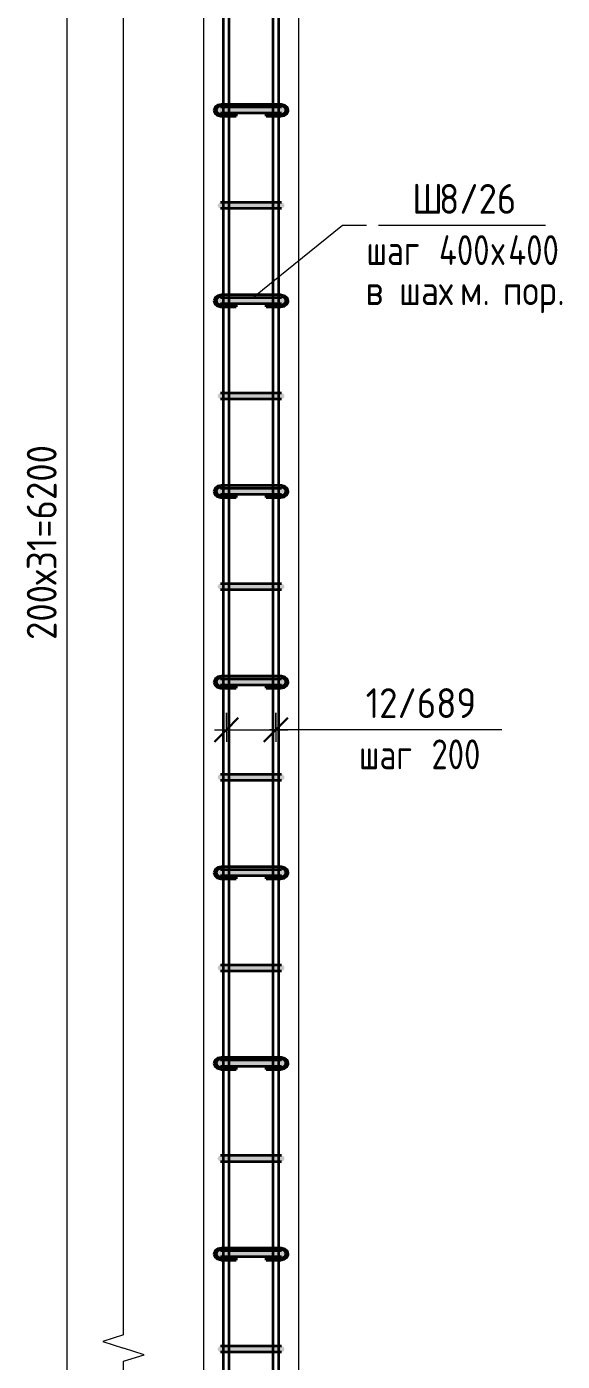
# Model space of a CAD drawing. Header units: millimetres. Extents: x -420 to 46222, y -4716 to 36443.
# Drawn here: x 34719 to 35842, y -1386 to 1415 of the extents above; entities that cross this region are included whole.
import ezdxf

# ---------------------------------------------------------------- set-up
doc = ezdxf.new("R2010")
doc.units = ezdxf.units.MM
for name, color, linetype, lineweight in [('AA_Dim', 7, 'Continuous', 9), ('AA_Dim-25', 7, 'Continuous', 9), ('AA_Oformlenie', 7, 'Continuous', 9), ('AA_Vinoska', 7, 'Continuous', 9), ('AF_Stena_Опалубка', 253, 'Continuous', 20), ('Gen_Text', 7, 'Continuous', 9), ('KR_Armatura', 7, 'Continuous', 20), ('KR_Armatura_Tonkie', 7, 'Continuous', 20)]:
    doc.layers.add(name, color=color, linetype=linetype, lineweight=lineweight)
doc.styles.add('ISOCPEUR_6', font='isocpeur.ttf', dxfattribs={"width": 0.9, "height": 62.5})
doc.styles.add('ISOCPEUR_7', font='isocpeur.ttf', dxfattribs={"width": 0.85, "height": 62.5})
doc.styles.add('ISOCPEUR_8', font='isocpeur.ttf', dxfattribs={"width": 0.8, "height": 62.5})
doc.dimstyles.new('00_Точн_3_знака__прозр__3', dxfattribs={"dimscale": 304.8, "dimtxt": 62.248823, "dimasz": 0.139436, "dimexe": 0.123031, "dimexo": 0.082021, "dimgap": 0.008202, "dimtad": 1, "dimdec": 3, "dimrnd": 0.001, "dimdsep": 46, "dimtxsty": 'ISOCPEUR_6', "dimblk1": 'OBLIQUE', "dimblk2": 'OBLIQUE', "dimsah": 1, "dimcen": 0.09, "dimdle": 0.123031, "dimazin": 0, "dimtfac": 1, "dimtdec": 4, "dimtix": 1, "dimtmove": 0, "dimatfit": 3, "dimfxl": 1, "dimtvp": 1, "dimtolj": 1, "dimtzin": 0, "dimlwd": 18, "dimlwe": 18, "dimarcsym": 2})
doc.dimstyles.new('10_Раскладка_арматуры_с_засечками_2', dxfattribs={"dimscale": 304.8, "dimtxt": 0.18, "dimasz": 0.164042, "dimexe": 0.082021, "dimexo": 0, "dimgap": 0, "dimtad": 1, "dimdec": 3, "dimrnd": 0.001, "dimdsep": 46, "dimtxsty": 'ISOCPEUR_8', "dimblk1": 'OBLIQUE', "dimblk2": 'OBLIQUE', "dimsah": 1, "dimcen": 0.09, "dimdle": 0.082021, "dimazin": 0, "dimtfac": 1, "dimtdec": 4, "dimtix": 1, "dimtmove": 2, "dimatfit": 3, "dimfxl": 1, "dimtvp": 1, "dimtolj": 1, "dimtzin": 0, "dimlwd": 18, "dimlwe": 18, "dimarcsym": 2})

# ---------------------------------------------------------------- blocks, each defined once
blk = doc.blocks.new('261_Шпилька массив _НесАрм_РабПлоск_ - 8 А240-4188169-1-1 Армирование')
at = {"layer": 'KR_Armatura_Tonkie', "lineweight": 35}
for points in [[(-34471.9, 1227), (-34471.9, 1233.8), (-34474.8, 1234.1), (-34476.1, 1234.4), (-34477.7, 1235.4), (-34478.8, 1236.5), (-34479.2, 1237), (-34479.9, 1239.4), (-34480, 1240.2), (-34479.5, 1242.4), (-34478.8, 1243.6), (-34477.4, 1244.9), (-34476, 1245.6), (-34474.6, 1245.9), (-34471.9, 1246), (-34471.9, 1250.8), (-34478, 1250), (-34483.7, 1247), (-34486.7, 1243.8), (-34487.9, 1239.5), (-34486.7, 1235.2), (-34484.3, 1231.6), (-34479.4, 1228.5), (-34474.4, 1227.5)], [(-34471.9, 1250.8), (-34348.1, 1250.8), (-34348.1, 1252), (-34471.9, 1251.9), (-34471.9, 1251.5)], [(-34471.9, 1246), (-34348.1, 1246), (-34348.1, 1250.8), (-34471.9, 1250.8), (-34471.9, 1247)], [(-34456, 1227), (-34441.6, 1227.2), (-34441.6, 1233.8), (-34471.9, 1233.8), (-34471.9, 1227), (-34468, 1227)], [(-34364, 1227), (-34348.1, 1227.2), (-34348.1, 1233.8), (-34378.4, 1233.8), (-34378.4, 1227), (-34366.5, 1227)], [(-34333.3, 1243.8), (-34336.1, 1247.2), (-34340.6, 1250.4), (-34342, 1251), (-34348.1, 1251.9), (-34348.1, 1250.8), (-34342, 1250), (-34336.8, 1247.5)], [(-34348.1, 1227), (-34341.9, 1228), (-34339.4, 1229.2), (-34336.1, 1231.9), (-34333.3, 1235.2), (-34332.1, 1239.5), (-34333.3, 1243.8), (-34336.8, 1247.5), (-34342.2, 1250), (-34348.1, 1250.8), (-34347.9, 1246), (-34344.4, 1245.8), (-34342.6, 1244.9), (-34341.3, 1243.6), (-34340.5, 1242.3), (-34340.2, 1241.6), (-34340.1, 1239.3), (-34340.2, 1238.4), (-34341.3, 1236.3), (-34341.8, 1235.8), (-34343.7, 1234.5), (-34345.2, 1234.1), (-34348.1, 1233.8), (-34348.1, 1227.2)], [(-34471.9, 827), (-34471.9, 833.8), (-34474.9, 834.2), (-34476.1, 834.4), (-34477.7, 835.4), (-34478.8, 836.5), (-34479.2, 837), (-34479.9, 839.4), (-34480, 840.2), (-34479.5, 842.4), (-34478.8, 843.6), (-34477.4, 844.9), (-34476, 845.6), (-34474.6, 845.9), (-34471.9, 846), (-34471.9, 850.8), (-34478, 850), (-34483.2, 847.5), (-34486.7, 843.8), (-34487.9, 839.5), (-34486.7, 835.2), (-34484.3, 831.6), (-34479.4, 828.5), (-34474.4, 827.5)], [(-34471.9, 850.8), (-34348.1, 850.8), (-34348.1, 852), (-34471.9, 851.9), (-34471.9, 851.5)], [(-34463.5, 846), (-34348.1, 846), (-34348.1, 850.8), (-34471.9, 850.8), (-34471.9, 846), (-34468, 846)], [(-34333.3, 843.8), (-34336.1, 847.2), (-34340.4, 850.3), (-34342, 851), (-34348.1, 851.9), (-34348.1, 850.8), (-34342, 850), (-34336.8, 847.5)], [(-34348.1, 827), (-34341.9, 828), (-34339.4, 829.2), (-34336.1, 831.9), (-34333.3, 835.2), (-34332.1, 839.5), (-34333.3, 843.8), (-34336.8, 847.5), (-34342.5, 850), (-34348.1, 850.8), (-34347.9, 846), (-34344.4, 845.8), (-34342.6, 844.9), (-34341.3, 843.6), (-34340.5, 842.3), (-34340.2, 841.6), (-34340.1, 839.3), (-34340.2, 838.4), (-34341.3, 836.3), (-34341.8, 835.8), (-34343.7, 834.5), (-34345.2, 834.1), (-34348.1, 833.8), (-34348.1, 827.2)], [(-34456, 827), (-34441.6, 827.2), (-34441.6, 833.8), (-34471.9, 833.8), (-34471.9, 827), (-34468, 827)], [(-34352, 827), (-34348.1, 827.2), (-34348.1, 833.8), (-34378.4, 833.8), (-34378.4, 827), (-34364, 827)], [(-34471.9, 427), (-34471.9, 433.8), (-34474.8, 434.1), (-34476.1, 434.4), (-34477.7, 435.4), (-34478.8, 436.5), (-34479.3, 437.2), (-34479.9, 439.4), (-34480, 440.2), (-34479.5, 442.4), (-34478.8, 443.6), (-34477.4, 444.9), (-34476, 445.6), (-34474.6, 445.9), (-34471.9, 446), (-34471.9, 450.8), (-34478, 450), (-34483.2, 447.5), (-34486.7, 443.8), (-34487.9, 439.5), (-34486.7, 435.2), (-34484.3, 431.6), (-34479.4, 428.5), (-34474.4, 427.5)], [(-34468, 450.8), (-34348.1, 450.8), (-34348.1, 452), (-34471.9, 451.9), (-34471.9, 450.8)], [(-34461.2, 446), (-34348.1, 446), (-34348.1, 450.8), (-34471.9, 450.8), (-34471.9, 446), (-34463.5, 446)], [(-34333.3, 443.8), (-34336.1, 447.2), (-34340.6, 450.4), (-34342, 451), (-34348.1, 451.9), (-34348.1, 450.8), (-34342, 450), (-34336.8, 447.5)], [(-34348.1, 427), (-34341.9, 428), (-34339.4, 429.2), (-34336.1, 431.9), (-34333.3, 435.2), (-34332.1, 439.5), (-34333.3, 443.8), (-34336.8, 447.5), (-34342.2, 450), (-34348.1, 450.8), (-34347.9, 446), (-34344.4, 445.8), (-34342.6, 444.9), (-34341.3, 443.6), (-34340.5, 442.3), (-34340.2, 441.6), (-34340.1, 439.3), (-34340.2, 438.4), (-34341.3, 436.3), (-34341.8, 435.8), (-34343.7, 434.5), (-34345.2, 434.1), (-34348.1, 433.8), (-34348.1, 427.2)], [(-34456, 427), (-34441.6, 427.2), (-34441.6, 433.8), (-34471.9, 433.8), (-34471.9, 427), (-34468, 427)], [(-34352, 427), (-34348.1, 427.2), (-34348.1, 433.8), (-34378.4, 433.8), (-34378.4, 427), (-34364, 427)], [(-34471.9, 27), (-34471.9, 33.8), (-34474.8, 34.1), (-34476.1, 34.4), (-34477.7, 35.4), (-34478.8, 36.5), (-34479.2, 37), (-34479.9, 39.4), (-34480, 40.3), (-34479.5, 42.4), (-34478.8, 43.6), (-34477.4, 44.9), (-34476, 45.6), (-34474.6, 45.9), (-34471.9, 46), (-34471.9, 50.8), (-34478, 50), (-34483.2, 47.5), (-34486.7, 43.8), (-34487.9, 39.5), (-34486.7, 35.2), (-34484.3, 31.6), (-34479.4, 28.5), (-34474.4, 27.5)], [(-34471.9, 50.8), (-34348.1, 50.8), (-34348.1, 52), (-34471.9, 51.9), (-34471.9, 51.5)], [(-34468, 46), (-34348.1, 46), (-34348.1, 50.8), (-34471.9, 50.8), (-34471.9, 46), (-34468.5, 46)], [(-34456, 27), (-34441.6, 27.2), (-34441.6, 33.8), (-34471.9, 33.8), (-34471.9, 27), (-34468, 27)], [(-34352, 27), (-34348.1, 27.2), (-34348.1, 33.8), (-34378.4, 33.8), (-34378.4, 27), (-34364, 27)], [(-34333.3, 43.8), (-34336.1, 47.2), (-34340.6, 50.4), (-34342, 51), (-34348.1, 51.9), (-34348.1, 50.8), (-34342, 50), (-34336.8, 47.5)], [(-34348.1, 27), (-34341.9, 28), (-34339.4, 29.2), (-34336.1, 31.9), (-34333.3, 35.2), (-34332.1, 39.5), (-34333.3, 43.8), (-34336.8, 47.5), (-34342.2, 50), (-34348.1, 50.8), (-34347.9, 46), (-34344.4, 45.8), (-34342.6, 44.9), (-34341.3, 43.6), (-34340.5, 42.3), (-34340.2, 41.6), (-34340.1, 39.3), (-34340.2, 38.4), (-34341.3, 36.3), (-34341.8, 35.8), (-34343.7, 34.5), (-34345.2, 34.1), (-34348.1, 33.8), (-34348.1, 27.2)], [(-34471.9, -373), (-34471.9, -366.2), (-34474.8, -365.9), (-34476.1, -365.6), (-34477.7, -364.6), (-34478.8, -363.5), (-34479.2, -363), (-34479.9, -360.6), (-34480, -359.8), (-34479.5, -357.6), (-34478.8, -356.4), (-34477.4, -355.1), (-34476, -354.4), (-34474.6, -354.1), (-34471.9, -354), (-34471.9, -349.2), (-34478, -350), (-34483.2, -352.5), (-34486.7, -356.2), (-34487.9, -360.5), (-34486.7, -364.8), (-34484.3, -368.4), (-34479.4, -371.5), (-34474.2, -372.5)], [(-34471.9, -349.2), (-34348.1, -349.2), (-34348.1, -348), (-34471.9, -348.1), (-34471.9, -348.5)], [(-34471.9, -354), (-34348.1, -354), (-34348.1, -349.2), (-34471.9, -349.2), (-34471.9, -353)], [(-34333.3, -356.2), (-34336.1, -352.8), (-34340.6, -349.6), (-34342, -349), (-34348.1, -348.1), (-34348.1, -349.2), (-34342, -350), (-34336.8, -352.5)], [(-34348.1, -373), (-34341.9, -372), (-34339.4, -370.8), (-34336.1, -368.1), (-34333.3, -364.8), (-34332.1, -360.5), (-34333.3, -356.2), (-34336.8, -352.5), (-34342.2, -350), (-34348.1, -349.2), (-34347.9, -354), (-34344.4, -354.2), (-34342.6, -355.1), (-34341.3, -356.4), (-34340.5, -357.7), (-34340.2, -358.4), (-34340.1, -360.7), (-34340.2, -361.6), (-34341.3, -363.7), (-34341.8, -364.2), (-34343.7, -365.5), (-34345.2, -365.9), (-34348.1, -366.2), (-34348.1, -372.8)], [(-34441.6, -373), (-34441.6, -366.2), (-34471.9, -366.2), (-34471.9, -373), (-34452, -373)], [(-34352, -373), (-34348.1, -372.8), (-34348.1, -366.2), (-34378.4, -366.2), (-34378.4, -373), (-34364, -373)], [(-34471.9, -773), (-34471.9, -766.2), (-34474.8, -765.9), (-34476.1, -765.6), (-34477.7, -764.6), (-34478.8, -763.5), (-34479.2, -763), (-34479.9, -760.6), (-34480, -759.8), (-34479.5, -757.6), (-34478.8, -756.4), (-34477.4, -755.1), (-34476, -754.4), (-34474.6, -754.1), (-34471.9, -753.6), (-34471.9, -749.2), (-34478, -750), (-34483.2, -752.5), (-34486.7, -756.2), (-34487.9, -760.5), (-34486.7, -764.8), (-34484.3, -768.4), (-34479.4, -771.5), (-34474.4, -772.5)], [(-34348.1, -749.2), (-34348.1, -748), (-34471.9, -748.1), (-34471.9, -749.2), (-34352, -749.2)], [(-34471.9, -754), (-34348.1, -754), (-34348.1, -749.2), (-34471.9, -749.2), (-34471.9, -753.6)], [(-34333.3, -756.2), (-34336.1, -752.8), (-34340.6, -749.6), (-34342, -749), (-34348.1, -748.1), (-34348.1, -749.2), (-34342, -750), (-34336.8, -752.5), (-34333.5, -756)], [(-34348.1, -773), (-34341.9, -772), (-34339.4, -770.8), (-34336.1, -768.1), (-34333.3, -764.8), (-34332.1, -760.5), (-34333.3, -756.2), (-34336.8, -752.5), (-34342.2, -750), (-34348.1, -749.2), (-34347.9, -754), (-34344.4, -754.2), (-34342.6, -755.1), (-34341.3, -756.4), (-34340.5, -757.7), (-34340.2, -758.4), (-34340.1, -760.7), (-34340.2, -761.6), (-34341.3, -763.7), (-34341.8, -764.2), (-34343.7, -765.5), (-34345.2, -765.9), (-34348.1, -766.2), (-34348.1, -772.8)], [(-34468, -773), (-34441.6, -772.8), (-34441.6, -766.2), (-34471.9, -766.2), (-34471.9, -773)], [(-34366.5, -773), (-34348.1, -772.8), (-34348.1, -766.2), (-34378.4, -766.2), (-34378.4, -773)], [(-34468, -1149.2), (-34348.1, -1149.2), (-34348.1, -1148), (-34471.9, -1148.1), (-34471.9, -1149.2)], [(-34333.3, -1156.2), (-34336.1, -1152.8), (-34340.6, -1149.6), (-34342, -1149), (-34348.1, -1148.1), (-34348.1, -1149.2), (-34342, -1150), (-34336.8, -1152.5)], [(-34471.9, -1173), (-34471.9, -1166.2), (-34474.8, -1165.9), (-34476.1, -1165.6), (-34477.7, -1164.6), (-34478.8, -1163.5), (-34479.2, -1163), (-34479.9, -1160.6), (-34480, -1159.8), (-34479.5, -1157.6), (-34478.8, -1156.4), (-34477.4, -1155.1), (-34476, -1154.4), (-34474.6, -1154.1), (-34471.9, -1154), (-34471.9, -1149.2), (-34478, -1150), (-34483.2, -1152.5), (-34486.7, -1156.2), (-34487.9, -1160.5), (-34486.7, -1164.8), (-34484.3, -1168.4), (-34479.4, -1171.5), (-34474.4, -1172.5)], [(-34470.1, -1154), (-34348.1, -1154), (-34348.1, -1149.2), (-34471.9, -1149.2), (-34471.9, -1154)], [(-34468, -1173), (-34441.6, -1172.8), (-34441.6, -1166.2), (-34471.9, -1166.4), (-34471.9, -1173)], [(-34352, -1173), (-34348.1, -1172.8), (-34348.1, -1166.2), (-34378.4, -1166.4), (-34378.4, -1173), (-34364, -1173)], [(-34348.1, -1173), (-34341.9, -1172), (-34339.4, -1170.8), (-34336.1, -1168.1), (-34333.3, -1164.8), (-34332.1, -1160.5), (-34333.3, -1156.2), (-34336.8, -1152.5), (-34342.2, -1150), (-34348.1, -1149.2), (-34347.9, -1154), (-34344.4, -1154.2), (-34342.6, -1155.1), (-34341.3, -1156.4), (-34340.5, -1157.7), (-34340.2, -1158.4), (-34340.1, -1160.7), (-34340.2, -1161.6), (-34341.3, -1163.7), (-34341.8, -1164.2), (-34343.7, -1165.5), (-34345.2, -1165.9), (-34348.1, -1166.2), (-34348.1, -1172.8)]]:
    blk.add_hatch(color=256, dxfattribs=at).paths.add_polyline_path(points)
h = blk.add_hatch(color=256, dxfattribs=at)
h.paths.add_polyline_path([(-34471.9, 1233.8), (-34472.1, 1234), (-34472.7, 1234)])
h.paths.add_polyline_path([(-34486.7, 1243.8), (-34483.2, 1247.5), (-34477.5, 1250), (-34471.9, 1250.8), (-34471.9, 1252), (-34479.4, 1250.5), (-34484.6, 1247), (-34485.9, 1245)])
h = blk.add_hatch(color=256, dxfattribs=at)
h.paths.add_polyline_path([(-34471.9, 833.8), (-34472.1, 834), (-34472.7, 834)])
h.paths.add_polyline_path([(-34486.7, 843.8), (-34483.2, 847.5), (-34477.5, 850), (-34471.9, 850.8), (-34471.9, 852), (-34479.4, 850.5), (-34484.3, 847.4)])
h = blk.add_hatch(color=256, dxfattribs=at)
h.paths.add_polyline_path([(-34471.9, 433.8), (-34472.1, 434), (-34472.7, 434)])
h.paths.add_polyline_path([(-34486.7, 443.8), (-34483.2, 447.5), (-34477.5, 450), (-34471.9, 450.8), (-34471.9, 452), (-34479.4, 450.5), (-34484.3, 447.4)])
h = blk.add_hatch(color=256, dxfattribs=at)
h.paths.add_polyline_path([(-34471.9, 33.8), (-34472.1, 34), (-34472.7, 34)])
h.paths.add_polyline_path([(-34486.7, 43.8), (-34483.2, 47.5), (-34477.5, 50), (-34471.9, 50.8), (-34471.9, 52), (-34479.4, 50.5), (-34484.3, 47.4)])
h = blk.add_hatch(color=256, dxfattribs=at)
h.paths.add_polyline_path([(-34471.9, -366.2), (-34472.1, -366), (-34472.7, -366)])
h.paths.add_polyline_path([(-34486.7, -356.2), (-34483.2, -352.5), (-34477.5, -350), (-34471.9, -349.2), (-34471.9, -348), (-34479.4, -349.5), (-34484.3, -352.6)])
h = blk.add_hatch(color=256, dxfattribs=at)
h.paths.add_polyline_path([(-34471.9, -766.2), (-34472.1, -766), (-34472.7, -766)])
h.paths.add_polyline_path([(-34486.7, -756.2), (-34483.2, -752.5), (-34477.5, -750), (-34471.9, -749.2), (-34471.9, -748), (-34479.4, -749.5), (-34484.3, -752.6), (-34485, -753.6)])
h = blk.add_hatch(color=256, dxfattribs=at)
h.paths.add_polyline_path([(-34471.9, -1166.2), (-34472.1, -1166), (-34472.7, -1166)])
h.paths.add_polyline_path([(-34486.7, -1156.2), (-34483.2, -1152.5), (-34477.5, -1150), (-34471.9, -1149.2), (-34471.9, -1148), (-34479.4, -1149.5), (-34484.3, -1152.6)])
for p, q in [((-34468, 1252), (-34471.9, 1252)), ((-34456, 1252), (-34468, 1252)), ((-34364, 1252), (-34456, 1252)), ((-34441.6, 1233.8), (-34441.6, 1227)), ((-34441.6, 1231.1), (-34441.6, 1233.8)), ((-34378.4, 1233.8), (-34378.4, 1231.1)), ((-34378.4, 1227), (-34378.4, 1233.8)), ((-34352, 1252), (-34364, 1252)), ((-34348.1, 1252), (-34352, 1252)), ((-34471.9, 1227), (-34468, 1227)), ((-34468, 1227), (-34456, 1227)), ((-34456, 1227), (-34441.6, 1227)), ((-34441.6, 1228.2), (-34441.6, 1231)), ((-34441.6, 1227.2), (-34441.6, 1228.2)), ((-34378.4, 1231), (-34378.4, 1228.2)), ((-34378.4, 1228.2), (-34378.4, 1227.2)), ((-34378.4, 1227), (-34364, 1227)), ((-34364, 1227), (-34352, 1227)), ((-34352, 1227), (-34348.1, 1227)), ((-34468, 852), (-34471.9, 852)), ((-34456, 852), (-34468, 852)), ((-34364, 852), (-34456, 852)), ((-34352, 852), (-34364, 852)), ((-34348.1, 852), (-34352, 852)), ((-34471.9, 827), (-34468, 827)), ((-34468, 827), (-34456, 827)), ((-34456, 827), (-34441.6, 827)), ((-34441.6, 833.8), (-34441.6, 827)), ((-34441.6, 828.2), (-34441.6, 833.8)), ((-34441.6, 827.2), (-34441.6, 828.2)), ((-34378.4, 833.8), (-34378.4, 828.2)), ((-34378.4, 827), (-34378.4, 833.8)), ((-34378.4, 828.2), (-34378.4, 827.2)), ((-34378.4, 827), (-34364, 827)), ((-34364, 827), (-34352, 827)), ((-34352, 827), (-34348.1, 827)), ((-34468, 452), (-34471.9, 452)), ((-34456, 452), (-34468, 452)), ((-34364, 452), (-34456, 452)), ((-34352, 452), (-34364, 452)), ((-34348.1, 452), (-34352, 452)), ((-34471.9, 427), (-34468, 427)), ((-34468, 427), (-34456, 427)), ((-34456, 427), (-34441.6, 427)), ((-34441.6, 433.8), (-34441.6, 427)), ((-34441.6, 428.2), (-34441.6, 433.8)), ((-34441.6, 427.2), (-34441.6, 428.2)), ((-34378.4, 433.8), (-34378.4, 428.2)), ((-34378.4, 427), (-34378.4, 433.8)), ((-34378.4, 428.2), (-34378.4, 427.2)), ((-34378.4, 427), (-34364, 427)), ((-34364, 427), (-34352, 427)), ((-34352, 427), (-34348.1, 427)), ((-34468, 52), (-34471.9, 52)), ((-34456, 52), (-34468, 52)), ((-34364, 52), (-34456, 52)), ((-34441.6, 33.8), (-34441.6, 27)), ((-34441.6, 28.2), (-34441.6, 33.8)), ((-34441.6, 27.2), (-34441.6, 28.2)), ((-34378.4, 33.8), (-34378.4, 28.2)), ((-34378.4, 27), (-34378.4, 33.8)), ((-34378.4, 28.2), (-34378.4, 27.2)), ((-34352, 52), (-34364, 52)), ((-34348.1, 52), (-34352, 52)), ((-34471.9, 27), (-34468, 27)), ((-34468, 27), (-34456, 27)), ((-34456, 27), (-34441.6, 27)), ((-34378.4, 27), (-34364, 27)), ((-34364, 27), (-34352, 27)), ((-34352, 27), (-34348.1, 27)), ((-34468, -348), (-34471.9, -348)), ((-34456, -348), (-34468, -348)), ((-34364, -348), (-34456, -348)), ((-34352, -348), (-34364, -348)), ((-34348.1, -348), (-34352, -348)), ((-34471.9, -373), (-34468, -373)), ((-34468, -373), (-34456, -373)), ((-34456, -373), (-34441.6, -373)), ((-34441.6, -366.2), (-34441.6, -373)), ((-34441.6, -371.8), (-34441.6, -366.2)), ((-34441.6, -372.4), (-34441.6, -371.8)), ((-34441.6, -372.8), (-34441.6, -372.6)), ((-34378.4, -366.2), (-34378.4, -371.8)), ((-34378.4, -373), (-34378.4, -366.2)), ((-34378.4, -371.8), (-34378.4, -372.4)), ((-34378.4, -372.6), (-34378.4, -372.8)), ((-34378.4, -373), (-34364, -373)), ((-34364, -373), (-34352, -373)), ((-34352, -373), (-34348.1, -373)), ((-34468, -748), (-34471.9, -748)), ((-34456, -748), (-34468, -748)), ((-34364, -748), (-34456, -748)), ((-34352, -748), (-34364, -748)), ((-34348.1, -748), (-34352, -748)), ((-34471.9, -773), (-34468, -773)), ((-34468, -773), (-34456, -773)), ((-34456, -773), (-34441.6, -773)), ((-34441.6, -766.2), (-34441.6, -773)), ((-34441.6, -771.8), (-34441.6, -766.2)), ((-34441.6, -772.8), (-34441.6, -771.8)), ((-34378.4, -766.2), (-34378.4, -771.8)), ((-34378.4, -773), (-34378.4, -766.2)), ((-34378.4, -771.8), (-34378.4, -772.8)), ((-34378.4, -773), (-34364, -773)), ((-34364, -773), (-34352, -773)), ((-34352, -773), (-34348.1, -773)), ((-34468, -1148), (-34471.9, -1148)), ((-34456, -1148), (-34468, -1148)), ((-34364, -1148), (-34456, -1148)), ((-34352, -1148), (-34364, -1148)), ((-34348.1, -1148), (-34352, -1148)), ((-34471.9, -1173), (-34468, -1173)), ((-34468, -1173), (-34456, -1173)), ((-34456, -1173), (-34441.6, -1173)), ((-34441.6, -1166.2), (-34441.6, -1173)), ((-34441.6, -1171.8), (-34441.6, -1166.4)), ((-34441.6, -1172.8), (-34441.6, -1171.8)), ((-34378.4, -1173), (-34378.4, -1166.2)), ((-34378.4, -1166.4), (-34378.4, -1171.8)), ((-34378.4, -1171.8), (-34378.4, -1172.8)), ((-34378.4, -1173), (-34364, -1173)), ((-34364, -1173), (-34352, -1173)), ((-34352, -1173), (-34348.1, -1173))]:
    blk.add_line(p, q, dxfattribs=at)
at = {"layer": 'KR_Armatura_Tonkie', "lineweight": 35, "flags": 128}
for points in [[(-34471.9, 1252), (-34479.5, 1250.5), (-34485.1, 1246.6), (-34487.8, 1241.1), (-34487.9, 1239.5)], [(-34487.9, 1239.5), (-34486.1, 1233.6), (-34481.1, 1229.2), (-34473.8, 1227.1), (-34471.9, 1227)], [(-34332.1, 1239.5), (-34333.9, 1245.4), (-34338.9, 1249.8), (-34346.2, 1251.9), (-34348.1, 1252)], [(-34348.1, 1227), (-34340.5, 1228.5), (-34334.9, 1232.4), (-34332.2, 1237.9), (-34332.1, 1239.5)], [(-34471.9, 852), (-34479.5, 850.5), (-34485.1, 846.6), (-34487.8, 841.1), (-34487.9, 839.5)], [(-34332.1, 839.5), (-34333.9, 845.4), (-34338.9, 849.8), (-34346.2, 851.9), (-34348.1, 852)], [(-34487.9, 839.5), (-34486.1, 833.6), (-34481.1, 829.2), (-34473.8, 827.1), (-34471.9, 827)], [(-34348.1, 827), (-34340.5, 828.5), (-34334.9, 832.4), (-34332.2, 837.9), (-34332.1, 839.5)], [(-34471.9, 452), (-34479.5, 450.5), (-34485.1, 446.6), (-34487.8, 441.1), (-34487.9, 439.5)], [(-34332.1, 439.5), (-34333.9, 445.4), (-34338.9, 449.8), (-34346.2, 451.9), (-34348.1, 452)], [(-34487.9, 439.5), (-34486.1, 433.6), (-34481.1, 429.2), (-34473.8, 427.1), (-34471.9, 427)], [(-34348.1, 427), (-34340.5, 428.5), (-34334.9, 432.4), (-34332.2, 437.9), (-34332.1, 439.5)], [(-34471.9, 52), (-34479.5, 50.5), (-34485.1, 46.6), (-34487.8, 41.1), (-34487.9, 39.5)], [(-34487.9, 39.5), (-34486.1, 33.6), (-34481.1, 29.2), (-34473.8, 27.1), (-34471.9, 27)], [(-34332.1, 39.5), (-34333.9, 45.4), (-34338.9, 49.8), (-34346.2, 51.9), (-34348.1, 52)], [(-34348.1, 27), (-34340.5, 28.5), (-34334.9, 32.4), (-34332.2, 37.9), (-34332.1, 39.5)], [(-34471.9, -348), (-34479.5, -349.5), (-34485.1, -353.4), (-34487.8, -358.9), (-34487.9, -360.5)], [(-34487.9, -360.5), (-34486.1, -366.4), (-34481.1, -370.8), (-34473.8, -372.9), (-34471.9, -373)], [(-34332.1, -360.5), (-34333.9, -354.6), (-34338.9, -350.2), (-34346.2, -348.1), (-34348.1, -348)], [(-34348.1, -373), (-34340.5, -371.5), (-34334.9, -367.6), (-34332.2, -362.1), (-34332.1, -360.5)], [(-34471.9, -748), (-34479.5, -749.5), (-34485.1, -753.4), (-34487.8, -758.9), (-34487.9, -760.5)], [(-34332.1, -760.5), (-34333.9, -754.6), (-34338.9, -750.2), (-34346.2, -748.1), (-34348.1, -748)], [(-34487.9, -760.5), (-34486.1, -766.4), (-34481.1, -770.8), (-34473.8, -772.9), (-34471.9, -773)], [(-34348.1, -773), (-34340.5, -771.5), (-34334.9, -767.6), (-34332.2, -762.1), (-34332.1, -760.5)], [(-34471.9, -1148), (-34479.5, -1149.5), (-34485.1, -1153.4), (-34487.8, -1158.9), (-34487.9, -1160.5)], [(-34332.1, -1160.5), (-34333.9, -1154.6), (-34338.9, -1150.2), (-34346.2, -1148.1), (-34348.1, -1148)], [(-34487.9, -1160.5), (-34486.1, -1166.4), (-34481.1, -1170.8), (-34473.8, -1172.9), (-34471.9, -1173)], [(-34348.1, -1173), (-34340.5, -1171.5), (-34334.9, -1167.6), (-34332.2, -1162.1), (-34332.1, -1160.5)]]:
    blk.add_lwpolyline(points, dxfattribs=at)
blk = doc.blocks.new('350_Хомут прямоугольный верт _НесАрм_РабПлоск_ - 350_Хомут прямоугольный верт _НесАрм_РабПлоск_-V4-1-1 Армирование')
at = {"layer": 'KR_Armatura_Tonkie'}
for points in [[(-32434, 34), (-32408, 34.2), (-32408, 46), (-32445.6, 45.8), (-32447.4, 44.9), (-32448.2, 44.2), (-32449.2, 43), (-32449.8, 41.6), (-32450, 40), (-32449.8, 38.4), (-32449.2, 37), (-32447.7, 35.4), (-32447, 34.8), (-32445.6, 34.2), (-32439.2, 34), (-32438, 34)], [(-32408, 34), (-32352, 34.2), (-32352, 46), (-32408, 45.8), (-32408, 34.2)], [(-32319.9, 34), (-32314.4, 34.2), (-32313, 34.8), (-32311.8, 35.8), (-32310.8, 37), (-32310.2, 38.4), (-32310, 40.3), (-32310.2, 41.6), (-32310.8, 43), (-32312.6, 44.9), (-32313, 45.2), (-32314.9, 45.9), (-32318, 46), (-32352, 45.8), (-32352, 34), (-32320.8, 34)]]:
    blk.add_hatch(color=256, dxfattribs=at).paths.add_polyline_path(points)
at = {"layer": 'KR_Armatura_Tonkie', "lineweight": 35}
for p, q in [((-32352, 46), (-32408, 46)), ((-32408, 34), (-32352, 34))]:
    blk.add_line(p, q, dxfattribs=at)
at = {"layer": 'KR_Armatura_Tonkie', "lineweight": 35, "flags": 128}
for points in [[(-32438.2, 46), (-32442.9, 46), (-32444, 46)], [(-32444, 34), (-32442, 34), (-32438, 34)], [(-32426, 46), (-32430.2, 46), (-32438, 46)], [(-32438, 34), (-32436.4, 34), (-32427.6, 34), (-32426, 34)], [(-32408, 46), (-32419.7, 46), (-32426, 46)], [(-32426, 34), (-32416.7, 34), (-32408, 34)], [(-32334, 46), (-32343.3, 46), (-32352, 46)], [(-32352, 34), (-32340.3, 34), (-32334, 34)], [(-32322, 46), (-32323.6, 46), (-32332.4, 46), (-32334, 46)], [(-32334, 34), (-32329.8, 34), (-32322, 34)], [(-32316, 46), (-32318, 46), (-32322, 46)], [(-32321.8, 34), (-32317.1, 34), (-32316, 34)]]:
    blk.add_lwpolyline(points, dxfattribs=at)
blk = doc.blocks.new('350_Хомут прямоугольный верт _НесАрм_РабПлоск_ - 350_Хомут прямоугольный верт _НесАрм_РабПлоск_-4180899-1-1 Армирование')
at = {"layer": 'KR_Armatura_Tonkie'}
for points in [[(-32434, -2366), (-32408, -2365.8), (-32408, -2354), (-32445.6, -2354.2), (-32447.4, -2355.1), (-32448.2, -2355.8), (-32449.3, -2357.2), (-32449.8, -2358.4), (-32450, -2360), (-32449.8, -2361.6), (-32449.2, -2363), (-32447.7, -2364.6), (-32447, -2365.2), (-32445.6, -2365.8), (-32439.2, -2366), (-32438, -2366)], [(-32408, -2366), (-32352, -2365.8), (-32352, -2354), (-32408, -2354.2), (-32408, -2365.8)], [(-32342.6, -2366), (-32314.4, -2365.8), (-32313, -2365.2), (-32311.8, -2364.2), (-32310.8, -2363), (-32310.2, -2361.6), (-32310, -2360), (-32310.2, -2358.4), (-32310.8, -2357), (-32312.6, -2355.1), (-32313, -2354.8), (-32314.9, -2354.1), (-32318, -2354), (-32352, -2354.2), (-32352, -2366), (-32342.7, -2366)]]:
    blk.add_hatch(color=256, dxfattribs=at).paths.add_polyline_path(points)
at = {"layer": 'KR_Armatura_Tonkie', "lineweight": 35}
for p, q in [((-32352, -2354), (-32408, -2354)), ((-32408, -2366), (-32352, -2366))]:
    blk.add_line(p, q, dxfattribs=at)
at = {"layer": 'KR_Armatura_Tonkie', "lineweight": 35, "flags": 128}
for points in [[(-32438.2, -2354), (-32442.9, -2354), (-32444, -2354)], [(-32444, -2366), (-32442, -2366), (-32438, -2366)], [(-32426, -2354), (-32430.2, -2354), (-32438, -2354)], [(-32438, -2366), (-32436.4, -2366), (-32427.6, -2366), (-32426, -2366)], [(-32408, -2354), (-32419.7, -2354), (-32426, -2354)], [(-32426, -2366), (-32416.7, -2366), (-32408, -2366)], [(-32334, -2354), (-32343.3, -2354), (-32352, -2354)], [(-32352, -2366), (-32340.3, -2366), (-32334, -2366)], [(-32322, -2354), (-32323.6, -2354), (-32332.4, -2354), (-32334, -2354)], [(-32334, -2366), (-32329.8, -2366), (-32322, -2366)], [(-32316, -2354), (-32318, -2354), (-32322, -2354)], [(-32321.8, -2366), (-32317.1, -2366), (-32316, -2366)]]:
    blk.add_lwpolyline(points, dxfattribs=at)
blk = doc.blocks.new('350_Хомут прямоугольный верт _НесАрм_РабПлоск_ - 350_Хомут прямоугольный верт _НесАрм_РабПлоск_-V5-1-1 Армирование')
at = {"layer": 'KR_Armatura_Tonkie'}
for points in [[(-32434, -966), (-32408, -965.8), (-32408, -954), (-32445.6, -954.2), (-32447.4, -955.1), (-32448.2, -955.8), (-32449.2, -957), (-32449.8, -958.4), (-32450, -960), (-32449.8, -961.6), (-32449.2, -963), (-32447.7, -964.6), (-32447, -965.2), (-32445.6, -965.8), (-32439.2, -966), (-32438, -966)], [(-32408, -966), (-32352, -965.8), (-32352, -954), (-32408, -954.2), (-32408, -965.8)], [(-32334, -966), (-32314.4, -965.8), (-32313, -965.2), (-32311.8, -964.2), (-32310.8, -963), (-32310.2, -961.6), (-32310, -960), (-32310.2, -958.4), (-32310.8, -957), (-32312.6, -955.1), (-32313, -954.8), (-32314.9, -954.1), (-32318, -954), (-32352, -954.2), (-32352, -966), (-32342.6, -966)]]:
    blk.add_hatch(color=256, dxfattribs=at).paths.add_polyline_path(points)
at = {"layer": 'KR_Armatura_Tonkie', "lineweight": 35}
for p, q in [((-32352, -954), (-32408, -954)), ((-32408, -966), (-32352, -966))]:
    blk.add_line(p, q, dxfattribs=at)
at = {"layer": 'KR_Armatura_Tonkie', "lineweight": 35, "flags": 128}
for points in [[(-32438.2, -954), (-32442.9, -954), (-32444, -954)], [(-32444, -966), (-32442, -966), (-32438, -966)], [(-32426, -954), (-32430.2, -954), (-32438, -954)], [(-32438, -966), (-32436.4, -966), (-32427.6, -966), (-32426, -966)], [(-32408, -954), (-32419.7, -954), (-32426, -954)], [(-32426, -966), (-32416.7, -966), (-32408, -966)], [(-32334, -954), (-32343.3, -954), (-32352, -954)], [(-32352, -966), (-32340.3, -966), (-32334, -966)], [(-32322, -954), (-32323.6, -954), (-32332.4, -954), (-32334, -954)], [(-32334, -966), (-32329.8, -966), (-32322, -966)], [(-32316, -954), (-32318, -954), (-32322, -954)], [(-32321.8, -966), (-32317.1, -966), (-32316, -966)]]:
    blk.add_lwpolyline(points, dxfattribs=at)
blk = doc.blocks.new('350_Хомут прямоугольный верт _НесАрм_РабПлоск_ - 350_Хомут прямоугольный верт _НесАрм_РабПлоск_-V10-1-1 Армирование')
at = {"layer": 'KR_Armatura_Tonkie'}
for points in [[(-34468, 1034), (-34438, 1034.2), (-34438, 1046), (-34475.6, 1045.8), (-34477.4, 1044.9), (-34478.2, 1044.2), (-34479.2, 1043), (-34479.9, 1040.6), (-34480, 1040), (-34479.8, 1038.4), (-34479.2, 1037), (-34477.7, 1035.4), (-34477, 1034.8), (-34475.6, 1034.2), (-34469.2, 1034)], [(-34436.8, 1034), (-34382, 1034.2), (-34382, 1046), (-34438, 1045.8), (-34438, 1034)], [(-34356.5, 1034), (-34344.4, 1034.2), (-34343, 1034.8), (-34341.8, 1035.8), (-34340.8, 1037), (-34340.2, 1038.4), (-34340.1, 1040.6), (-34340.2, 1041.6), (-34340.8, 1043), (-34342.6, 1044.9), (-34343, 1045.2), (-34344.9, 1045.9), (-34348, 1046), (-34382, 1045.8), (-34382, 1034), (-34357.1, 1034)]]:
    blk.add_hatch(color=256, dxfattribs=at).paths.add_polyline_path(points)
at = {"layer": 'KR_Armatura_Tonkie', "lineweight": 35}
for p, q in [((-34382, 1046), (-34438, 1046)), ((-34438, 1034), (-34382, 1034))]:
    blk.add_line(p, q, dxfattribs=at)
at = {"layer": 'KR_Armatura_Tonkie', "lineweight": 35, "flags": 128}
for points in [[(-34468.2, 1046), (-34472.9, 1046), (-34474, 1046)], [(-34456, 1046), (-34460.2, 1046), (-34468, 1046)], [(-34438, 1046), (-34449.7, 1046), (-34456, 1046)], [(-34364, 1046), (-34373.3, 1046), (-34382, 1046)], [(-34352, 1046), (-34353.6, 1046), (-34362.4, 1046), (-34364, 1046)], [(-34346, 1046), (-34348, 1046), (-34352, 1046)], [(-34474, 1034), (-34472, 1034), (-34468, 1034)], [(-34468, 1034), (-34466.4, 1034), (-34457.6, 1034), (-34456, 1034)], [(-34456, 1034), (-34446.7, 1034), (-34438, 1034)], [(-34382, 1034), (-34370.3, 1034), (-34364, 1034)], [(-34364, 1034), (-34359.8, 1034), (-34352, 1034)], [(-34351.8, 1034), (-34347.1, 1034), (-34346, 1034)]]:
    blk.add_lwpolyline(points, dxfattribs=at)
blk = doc.blocks.new('011_Прямоугольник обрыва _ЭлУзла_ - 011_Прямоугольник обрыва _ЭлУзла_-4188884-1-1 Армирование')
at = {"layer": 'AA_Oformlenie'}
for p, q in [((-34677.7, -1329.9), (-34677.7, 2311.5)), ((-34677.7, -3206.6), (-34677.7, -1385.6))]:
    blk.add_line(p, q, dxfattribs=at)
blk = doc.blocks.new('DIMBLOCK75-1-1 Армирование')
at = {"layer": 'AA_Dim-25', "lineweight": 30}
for p, q in [((34803.2, 3440), (34781.9, 3461.3)), ((34803.2, 3440), (34824.4, 3418.8)), ((34803.2, -2760), (34781.9, -2738.8)), ((34803.2, -2760), (34824.4, -2781.3))]:
    blk.add_line(p, q, dxfattribs=at)
at = {"layer": 'AA_Dim-25', "lineweight": 18}
for p, q in [((35094.6, 3440), (34765.7, 3440)), ((34803.2, 3440), (34803.2, -2760)), ((34803.2, 3440), (35094.6, 3440)), ((35094.6, -2760), (34765.7, -2760)), ((34803.2, -2760), (35094.6, -2760))]:
    blk.add_line(p, q, dxfattribs=at)
at = {"layer": 'AA_Dim-25', "color": 0, "lineweight": 18, "insert": (34719, 128.1), "char_height": 62.5, "width": 508.525, "attachment_point": 1, "rotation": 90, "line_spacing_factor": 1.149209, "style": 'ISOCPEUR_6'}
blk.add_mtext('200х31=6200', dxfattribs=at)
blk = doc.blocks.new('_Oblique')
at = {"color": 0, "linetype": 'ByBlock', "lineweight": -2}
blk.add_line((-0.5, -0.5), (0.5, 0.5), dxfattribs=at)
blk = doc.blocks.new('042_М_Арматуры - Диам длина поз _ Комментарий-3662934-1-1 Армирование')
at = {"layer": 'AA_Vinoska'}
blk.add_line((-33404.6, 3856.1), (-33054.6, 3856.1), dxfattribs=at)
blk = doc.blocks.new('DIMBLOCK80-1-1 Армирование')
at = {"layer": 'AA_Dim-25', "lineweight": 18}
for p, q in [((35137.6, -25), (35137.6, -85.4)), ((35137.6, -60.4), (35137.6, -25)), ((35241.6, -25), (35241.6, -85.4)), ((35241.6, -60.4), (35241.6, -25)), ((35112.6, -60.4), (35266.6, -60.4))]:
    blk.add_line(p, q, dxfattribs=at)
at = {"layer": 'AA_Dim-25', "lineweight": 30}
for p, q in [((35137.6, -60.4), (35162.6, -35.4)), ((35241.6, -60.4), (35266.6, -35.4)), ((35137.6, -60.4), (35112.6, -85.4)), ((35241.6, -60.4), (35216.6, -85.4))]:
    blk.add_line(p, q, dxfattribs=at)

msp = doc.modelspace()

# ---------------------------------------------------------------- linework, layer by layer
at = {"layer": 'AA_Vinoska'}
for p, q in [((35195.4644, 848.3902), (35381.4125, 998.579)), ((35381.4125, 998.579), (35431.4754, 998.579)), ((35228.0593, -59.5145), (35365.6278, -59.5145)), ((34921.8623, -1329.931), (34878.5373, -1344.0081)), ((34878.5373, -1344.0081), (34921.8623, -1358.0853)), ((34965.1636, -1371.8353), (34921.8623, -1358.0853)), ((34921.8623, -1385.5853), (34965.1636, -1371.8353))]:
    msp.add_line(p, q, dxfattribs=at)
at = {"layer": 'AF_Stena_Опалубка'}
for p, q in [((35089.5667, 3580), (35089.5667, -2810)), ((35289.5667, -2810), (35289.5667, 3580))]:
    msp.add_line(p, q, dxfattribs=at)
at = {"layer": 'KR_Armatura_Tonkie', "lineweight": 35}
for p, q in [((35131.5667, -2802), (35131.5667, 3572)), ((35131.5667, -2802), (35131.5667, 3572)), ((35143.5667, -2802), (35143.5667, 3572)), ((35143.5667, -2802), (35143.5667, 3572)), ((35235.5667, -2802), (35235.5667, 3572)), ((35235.5667, -2802), (35235.5667, 3572)), ((35247.5667, -2802), (35247.5667, 3572)), ((35247.5667, -2802), (35247.5667, 3572))]:
    msp.add_line(p, q, dxfattribs=at)

# ---------------------------------------------------------------- block references
at = {"layer": 'AA_Oformlenie'}
msp.add_blockref('011_Прямоугольник обрыва _ЭлУзла_ - 011_Прямоугольник обрыва _ЭлУзла_-4188884-1-1 Армирование', (69599.5667, 0), dxfattribs=at)
at = {"layer": 'AA_Vinoska'}
for p in [(68861.4426, -2857.5296), (68770.2361, -3915.6232)]:
    msp.add_blockref('042_М_Арматуры - Диам длина поз _ Комментарий-3662934-1-1 Армирование', p, dxfattribs=at)
at = {"layer": 'KR_Armatura'}
for name, p in [('350_Хомут прямоугольный верт _НесАрм_РабПлоск_ - 350_Хомут прямоугольный верт _НесАрм_РабПлоск_-4180899-1-1 Армирование', (67569.5667, 3600)), ('350_Хомут прямоугольный верт _НесАрм_РабПлоск_ - 350_Хомут прямоугольный верт _НесАрм_РабПлоск_-V10-1-1 Армирование', (69599.5667, 0)), ('350_Хомут прямоугольный верт _НесАрм_РабПлоск_ - 350_Хомут прямоугольный верт _НесАрм_РабПлоск_-4180899-1-1 Армирование', (67569.5667, 3200)), ('350_Хомут прямоугольный верт _НесАрм_РабПлоск_ - 350_Хомут прямоугольный верт _НесАрм_РабПлоск_-4180899-1-1 Армирование', (67569.5667, 3000)), ('350_Хомут прямоугольный верт _НесАрм_РабПлоск_ - 350_Хомут прямоугольный верт _НесАрм_РабПлоск_-4180899-1-1 Армирование', (67569.5667, 2800)), ('350_Хомут прямоугольный верт _НесАрм_РабПлоск_ - 350_Хомут прямоугольный верт _НесАрм_РабПлоск_-4180899-1-1 Армирование', (67569.5667, 2600)), ('350_Хомут прямоугольный верт _НесАрм_РабПлоск_ - 350_Хомут прямоугольный верт _НесАрм_РабПлоск_-V4-1-1 Армирование', (67569.5667, 0)), ('350_Хомут прямоугольный верт _НесАрм_РабПлоск_ - 350_Хомут прямоугольный верт _НесАрм_РабПлоск_-4180899-1-1 Армирование', (67569.5667, 2200)), ('350_Хомут прямоугольный верт _НесАрм_РабПлоск_ - 350_Хомут прямоугольный верт _НесАрм_РабПлоск_-4180899-1-1 Армирование', (67569.5667, 2000)), ('350_Хомут прямоугольный верт _НесАрм_РабПлоск_ - 350_Хомут прямоугольный верт _НесАрм_РабПлоск_-4180899-1-1 Армирование', (67569.5667, 1800)), ('350_Хомут прямоугольный верт _НесАрм_РабПлоск_ - 350_Хомут прямоугольный верт _НесАрм_РабПлоск_-4180899-1-1 Армирование', (67569.5667, 1600)), ('350_Хомут прямоугольный верт _НесАрм_РабПлоск_ - 350_Хомут прямоугольный верт _НесАрм_РабПлоск_-V5-1-1 Армирование', (67569.5667, 0)), ('350_Хомут прямоугольный верт _НесАрм_РабПлоск_ - 350_Хомут прямоугольный верт _НесАрм_РабПлоск_-4180899-1-1 Армирование', (67569.5667, 1200)), ('350_Хомут прямоугольный верт _НесАрм_РабПлоск_ - 350_Хомут прямоугольный верт _НесАрм_РабПлоск_-4180899-1-1 Армирование', (67569.5667, 1000))]:
    msp.add_blockref(name, p, dxfattribs=at)
at = {"layer": 'KR_Armatura_Tonkie', "lineweight": 35}
msp.add_blockref('261_Шпилька массив _НесАрм_РабПлоск_ - 8 А240-4188169-1-1 Армирование', (69599.5667, 0), dxfattribs=at)

# ---------------------------------------------------------------- texts
at = {"layer": 'AA_Vinoska', "char_height": 62.5, "attachment_point": 1}
for s, insert, width, style in [('\\fISOCPEUR|b0|i0|c204|p34|;\\W.9;Ш', (35527.2254, 1084.9316), 68.544281, 'ISOCPEUR_6'), ('8/26', (35583.7801, 1084.9316), 194.810062, 'ISOCPEUR_6'), ('шаг', (35431.4754, 977.4553), 145.907125, 'ISOCPEUR_8'), (' 400', (35551.8608, 977.4553), 171.561125, 'ISOCPEUR_8'), ('\\fISOCPEUR|b0|i0|c204|p34|;\\W.8;х', (35693.4129, 977.4553), 43.291125, 'ISOCPEUR_8'), ('400', (35729.1317, 977.4553), 134.6835, 'ISOCPEUR_8'), ('12/689', (35430.0563, 26.8381), 277.784719, 'ISOCPEUR_6'), (' 200', (35536.0542, -80.6382), 166.751, 'ISOCPEUR_8'), ('шаг', (35415.6688, -80.6382), 145.907125, 'ISOCPEUR_8')]:
    msp.add_mtext(s, dxfattribs=dict(at, insert=insert, width=width, style=style))
at = {"layer": 'Gen_Text', "char_height": 62.5, "attachment_point": 1, "style": 'ISOCPEUR_7'}
for s, insert, width in [('\\fISOCPEUR|b0|i0|c204|p34|;\\W.85;в', (35429.6769, 893.2315), 45.99682), ('\\fISOCPEUR|b0|i0|c204|p34|;\\W.85; ', (35467.6281, 893.2315), 39.182477), ('шах', (35499.9569, 893.2315), 155.02632), ('м. ', (35627.8664, 893.2315), 109.0295), ('пор', (35717.8247, 893.2315), 137.990461), ('\\fISOCPEUR|b0|i0|c204|p34|;\\W.85;.', (35831.6782, 893.2315), 18.739445)]:
    msp.add_mtext(s, dxfattribs=dict(at, insert=insert, width=width))

# ---------------------------------------------------------------- dimensions: what is measured, and where the dimension line sits
at = {"layer": 'AA_Dim', "lineweight": 18}
dim = msp.add_linear_dim(base=(34803.1594, -2760), p1=(35119.5667, 3440), p2=(35119.5667, -2760), angle=90, dimstyle='00_Точн_3_знака__прозр__3', override={"dimpost": '200х31=<>', "dimfxl": 6200}, dxfattribs=at)
dim.commit()
dim.dimension.update_dxf_attribs({"geometry": 'DIMBLOCK75-1-1 Армирование', "text_midpoint": (34769.4094, 340)})
dim = msp.add_linear_dim(base=(35241.5667, -60.3771), p1=(35137.5667, -25.0218), p2=(35241.5667, -25.0218), dimstyle='10_Раскладка_арматуры_с_засечками_2', override={"dimpost": '<>', "dimfxl": 104}, dxfattribs=at)
dim.commit()
dim.dimension.update_dxf_attribs({"geometry": 'DIMBLOCK80-1-1 Армирование', "text_midpoint": (35189.5667, -29.1271)})

doc.saveas('drawing.dxf')
